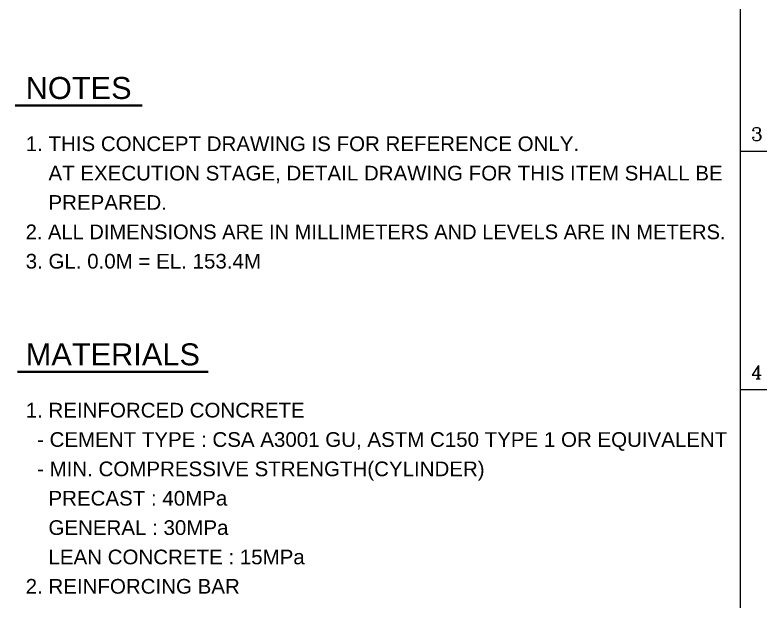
# Model space of a CAD drawing. Header units: millimetres. Extents: x 63700 to 182600, y -289551 to -205451.
# Drawn here: x 112018 to 122267, y -222204 to -214208 of the extents above; entities that cross this region are included whole.
import ezdxf
from ezdxf.enums import TextEntityAlignment as Align

# ---------------------------------------------------------------- set-up
doc = ezdxf.new("R2010")
doc.units = ezdxf.units.MM
doc.header["$LTSCALE"] = 50
for name, color, linetype in [('1', 7, 'Continuous'), ('C_BLOCK', 7, 'Continuous'), ('C_TEXT_01', 2, 'Continuous')]:
    doc.layers.add(name, color=color, linetype=linetype)
doc.layers.add('TAN-TIT', color=30, linetype='Continuous', lineweight=0)
doc.styles.add('Arial', font='arial.ttf')
doc.styles.add('COM', font='COMPLEX', dxfattribs={"height": 5})

# ---------------------------------------------------------------- blocks, each defined once
blk = doc.blocks.new('BORDER')
at = {"layer": 'TAN-TIT'}
for p, q in [((232823, 3520), (232823, 164680)), ((232823, 125744), (234266, 125744)), ((232823, 112766), (234266, 112766))]:
    blk.add_line(p, q, dxfattribs=at)
at = {"layer": 'TAN-TIT', "style": 'COM'}
for s, p in [('3', (233400, 126321)), ('4', (233400, 113342))]:
    blk.add_text(s, height=721, dxfattribs=at).set_placement(p)

msp = doc.modelspace()

# ---------------------------------------------------------------- linework, layer by layer
at = {"layer": 'C_BLOCK', "color": 1, "linetype": 'Continuous', "lineweight": 40}
for p, q in [((112017.9, -215441.8), (113752.1, -215441.8)), ((112050.9, -219071.2), (114650.9, -219071.2))]:
    msp.add_line(p, q, dxfattribs=at)

# ---------------------------------------------------------------- block references
at = {"layer": '1', "xscale": 0.25, "yscale": 0.25, "zscale": 0.25}
msp.add_blockref('BORDER', (63700.3, -247500.7), dxfattribs=at)

# ---------------------------------------------------------------- texts
at = {"layer": 'C_BLOCK', "color": 3, "ltscale": 10, "style": 'Arial'}
for s, p in [('NOTES', (112885, -215441.8)), ('MATERIALS', (113350.9, -219071.2))]:
    msp.add_text(s, height=300, dxfattribs=at).set_placement(p, align=Align.BOTTOM_CENTER)
at = {"layer": 'C_TEXT_01', "style": 'Arial'}
for s, p in [('1. THIS CONCEPT DRAWING IS FOR REFERENCE ONLY.', (112163.1, -215961.8)), ('    AT EXECUTION STAGE, DETAIL DRAWING FOR THIS ITEM SHALL BE', (112163.1, -216361.8)), ('    PREPARED.', (112163.1, -216761.8)), ('3. GL. 0.0M = EL. 153.4M', (112163.1, -217561.8)), ('1. REINFORCED CONCRETE', (112163.1, -219591.2)), ('  - CEMENT TYPE : CSA A3001 GU, ASTM C150 TYPE 1 OR EQUIVALENT', (112163.1, -219991.2)), ('  - MIN. COMPRESSIVE STRENGTH(CYLINDER)', (112163.1, -220391.2)), ('    PRECAST : 40MPa', (112163.1, -220791.2)), ('    GENERAL : 30MPa', (112163.1, -221191.2)), ('    LEAN CONCRETE : 15MPa', (112163.1, -221591.2)), ('2. REINFORCING BAR', (112163.1, -221991.2))]:
    msp.add_text(s, height=200, dxfattribs=at).set_placement(p, align=Align.MIDDLE_LEFT)
at = {"layer": 'C_TEXT_01', "style": 'Arial', "width": 0.98}
msp.add_text('2. ALL DIMENSIONS ARE IN MILLIMETERS AND LEVELS ARE IN METERS.', height=200, dxfattribs=at).set_placement((112163.1, -217161.8), align=Align.MIDDLE_LEFT)

doc.saveas('drawing.dxf')
